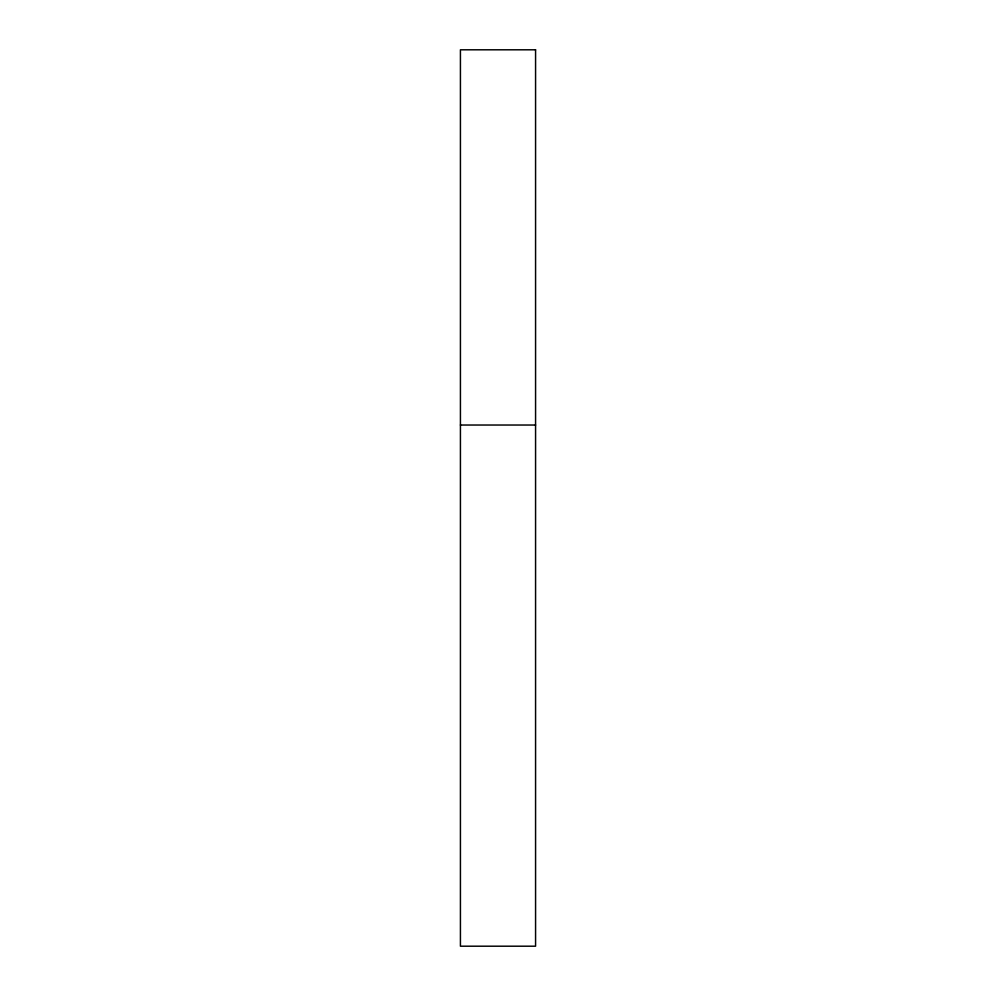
<?xml version="1.0" encoding="UTF-8"?>
<svg xmlns="http://www.w3.org/2000/svg" width="996" height="996" viewBox="0 0 996 996"><rect width="100%" height="100%" fill="white"/><g stroke="black" fill="none" stroke-linecap="round" stroke-linejoin="round"><path stroke-width="1.49" d="M460.426 425.031L535.574 425.031M535.574 49.8L460.426 49.8L460.426 946.2L535.574 946.2L535.574 49.8"/></g></svg>
